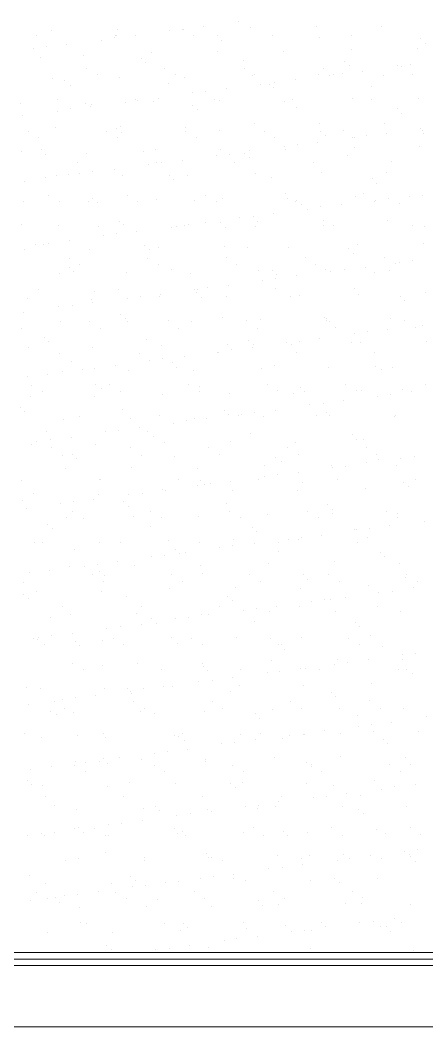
# Model space of a CAD drawing. Header units: millimetres. Extents: x 51.3 to 71.5, y 31.8 to 61.9.
# Drawn here: x 59.794 to 61.428, y 39.235 to 43.28 of the extents above; entities that cross this region are included whole.
import ezdxf

# ---------------------------------------------------------------- set-up
doc = ezdxf.new("R2010")
doc.units = ezdxf.units.MM
doc.layers.add('PDF_COTAS', color=1, linetype='Continuous')
doc.layers.add('PDF_Portas', color=7, linetype='Continuous', true_color=0xb85b5b)
doc.layers.add('PDF_Vegetação', color=7, linetype='Continuous', true_color=0x00dd37)

msp = doc.modelspace()

# ---------------------------------------------------------------- linework, layer by layer
at = {"layer": 'PDF_COTAS', "lineweight": 5}
msp.add_lwpolyline([(58.3911, 39.2354), (70.1513, 39.2354)], dxfattribs=at)
at = {"layer": 'PDF_Portas', "lineweight": 5}
for points in [[(53.4233, 44.4713), (58.4128, 39.4819), (64.5004, 39.4819), (64.5004, 39.5337), (58.4301, 39.5337), (53.4925, 44.4713)], [(64.5004, 39.5078), (58.4214, 39.5078), (53.4579, 44.4713)]]:
    msp.add_lwpolyline(points, dxfattribs=at)
at = {"layer": 'PDF_Vegetação', "lineweight": 5}
for points in [[(59.9217, 43.2391), (59.9217, 43.2391)], [(60.1854, 43.2434), (60.1854, 43.2434)], [(60.393, 43.2391), (60.393, 43.2391)], [(60.4449, 43.2434), (60.4449, 43.2434)], [(60.4492, 43.2434), (60.4492, 43.2434)], [(60.5313, 43.2564), (60.5313, 43.2564)], [(60.6697, 43.2736), (60.6697, 43.2736)], [(60.7216, 43.252), (60.7216, 43.252)], [(60.9853, 43.2564), (60.9853, 43.2564)], [(61.2447, 43.2564), (61.2447, 43.2564)], [(59.8612, 43.2174), (59.8612, 43.2174)], [(60.1206, 43.2001), (60.1206, 43.2001)], [(60.1725, 43.2088), (60.1725, 43.2088)], [(60.1768, 43.2174), (60.1768, 43.2174)], [(60.1811, 43.2174), (60.1811, 43.2174)], [(60.2589, 43.2174), (60.2589, 43.2174)], [(60.4924, 43.2174), (60.4924, 43.2174)], [(60.5875, 43.2174), (60.5875, 43.2174)], [(60.6048, 43.2001), (60.6048, 43.2001)], [(60.808, 43.2174), (60.808, 43.2174)], [(60.9983, 43.2088), (60.9983, 43.2088)], [(61.1237, 43.2174), (61.1237, 43.2174)], [(61.4047, 43.2045), (61.4047, 43.2045)], [(59.8482, 43.1656), (59.8482, 43.1656)], [(59.9001, 43.1742), (59.9001, 43.1742)], [(59.9822, 43.1829), (59.9822, 43.1829)], [(61.1237, 43.1612), (61.1237, 43.1612)], [(61.3917, 43.1656), (61.3917, 43.1656)], [(61.422, 43.1872), (61.422, 43.1872)], [(59.8741, 43.131), (59.8741, 43.131)], [(60.0471, 43.1396), (60.0471, 43.1396)], [(60.2806, 43.1266), (60.2806, 43.1266)], [(60.3238, 43.1483), (60.3238, 43.1483)], [(60.5875, 43.1526), (60.5875, 43.1526)], [(60.6913, 43.118), (60.6913, 43.118)], [(60.8513, 43.1526), (60.8513, 43.1526)], [(60.0601, 43.0877), (60.0601, 43.0877)], [(60.2979, 43.1094), (60.2979, 43.1094)], [(60.3757, 43.0877), (60.3757, 43.0877)], [(60.6956, 43.0877), (60.6956, 43.0877)], [(61.0113, 43.0877), (61.0113, 43.0877)], [(61.0977, 43.1137), (61.0977, 43.1137)], [(61.1193, 43.0964), (61.1193, 43.0964)], [(61.3096, 43.0964), (61.3096, 43.0964)], [(61.3269, 43.0921), (61.3269, 43.0921)], [(61.3615, 43.1007), (61.3615, 43.1007)], [(59.926, 43.0445), (59.926, 43.0445)], [(60.1033, 43.0618), (60.1033, 43.0618)], [(60.1941, 43.0488), (60.1941, 43.0488)], [(60.4189, 43.0618), (60.4189, 43.0618)], [(60.4535, 43.0488), (60.4535, 43.0488)], [(60.7259, 43.0575), (60.7259, 43.0575)], [(60.7345, 43.0618), (60.7345, 43.0618)], [(60.8988, 43.0402), (60.8988, 43.0402)], [(60.994, 43.0618), (60.994, 43.0618)], [(61.0372, 43.0575), (61.0372, 43.0575)], [(61.0545, 43.0618), (61.0545, 43.0618)], [(61.0891, 43.0661), (61.0891, 43.0661)], [(61.1712, 43.0748), (61.1712, 43.0748)], [(61.2534, 43.0575), (61.2534, 43.0575)], [(61.3701, 43.0618), (61.3701, 43.0618)], [(59.9736, 43.0359), (59.9736, 43.0359)], [(59.9952, 43.0186), (59.9952, 43.0186)], [(60.3887, 43.0272), (60.3887, 43.0272)], [(60.6221, 43.0056), (60.6221, 43.0056)], [(60.7605, 43.0229), (60.7605, 43.0229)], [(60.7951, 43.0229), (60.7951, 43.0229)], [(60.8124, 43.0099), (60.8124, 43.0099)], [(60.8167, 43.0315), (60.8167, 43.0315)], [(61.2058, 43.0142), (61.2058, 43.0142)], [(59.9433, 42.9623), (59.9433, 42.9623)], [(60.2589, 42.9623), (60.2589, 42.9623)], [(60.2676, 42.958), (60.2676, 42.958)], [(60.3497, 42.9667), (60.3497, 42.9667)], [(60.4881, 42.9883), (60.4881, 42.9883)], [(60.54, 42.9926), (60.54, 42.9926)], [(60.5746, 42.9623), (60.5746, 42.9623)], [(60.5962, 42.958), (60.5962, 42.958)], [(60.8902, 42.9623), (60.8902, 42.9623)], [(61.128, 42.9667), (61.128, 42.9667)], [(61.2058, 42.9623), (61.2058, 42.9623)], [(61.3961, 42.9667), (61.3961, 42.9667)], [(59.7963, 42.9451), (59.7963, 42.9451)], [(59.9433, 42.9148), (59.9433, 42.9148)], [(59.9952, 42.9234), (59.9952, 42.9234)], [(60.0557, 42.9451), (60.0557, 42.9451)], [(60.0774, 42.9321), (60.0774, 42.9321)], [(60.0817, 42.9407), (60.0817, 42.9407)], [(60.2157, 42.9494), (60.2157, 42.9494)], [(60.3281, 42.9537), (60.3281, 42.9537)], [(60.4881, 42.9364), (60.4881, 42.9364)], [(60.5054, 42.9191), (60.5054, 42.9191)], [(60.8556, 42.9537), (60.8556, 42.9537)], [(60.9032, 42.9278), (60.9032, 42.9278)], [(61.3096, 42.9234), (61.3096, 42.9234)], [(59.805, 42.8975), (59.805, 42.8975)], [(61.3269, 42.9061), (61.3269, 42.9061)], [(59.9347, 42.8499), (59.9347, 42.8499)], [(60.1811, 42.8456), (60.1811, 42.8456)], [(60.1984, 42.8543), (60.1984, 42.8543)], [(60.4578, 42.8499), (60.4578, 42.8499)], [(60.5962, 42.837), (60.5962, 42.837)], [(60.7345, 42.8629), (60.7345, 42.8629)], [(60.9983, 42.8629), (60.9983, 42.8629)], [(61.0934, 42.837), (61.0934, 42.837)], [(61.2577, 42.8629), (61.2577, 42.8629)], [(61.4047, 42.8456), (61.4047, 42.8456)], [(61.409, 42.837), (61.409, 42.837)], [(59.8266, 42.8326), (59.8266, 42.8326)], [(59.8698, 42.8067), (59.8698, 42.8067)], [(60.1422, 42.8326), (60.1422, 42.8326)], [(60.1854, 42.8067), (60.1854, 42.8067)], [(60.2027, 42.8283), (60.2027, 42.8283)], [(60.4578, 42.8326), (60.4578, 42.8326)], [(60.5011, 42.8067), (60.5011, 42.8067)], [(60.7778, 42.8326), (60.7778, 42.8326)], [(60.8167, 42.8067), (60.8167, 42.8067)], [(61.0026, 42.8326), (61.0026, 42.8326)], [(61.0199, 42.8153), (61.0199, 42.8153)], [(61.128, 42.8067), (61.128, 42.8067)], [(61.1366, 42.8067), (61.1366, 42.8067)], [(61.1842, 42.8153), (61.1842, 42.8153)], [(61.2663, 42.824), (61.2663, 42.824)], [(61.4133, 42.824), (61.4133, 42.824)], [(59.8785, 42.7591), (59.8785, 42.7591)], [(60.3368, 42.7591), (60.3368, 42.7591)], [(60.6005, 42.7591), (60.6005, 42.7591)], [(60.7172, 42.7548), (60.7172, 42.7548)], [(60.8556, 42.7721), (60.8556, 42.7721)], [(60.8599, 42.7591), (60.8599, 42.7591)], [(60.9075, 42.7808), (60.9075, 42.7808)], [(60.9896, 42.7894), (60.9896, 42.7894)], [(61.1366, 42.7678), (61.1366, 42.7678)], [(61.4004, 42.7721), (61.4004, 42.7721)], [(59.8006, 42.7505), (59.8006, 42.7505)], [(59.8958, 42.7418), (59.8958, 42.7418)], [(60.0601, 42.7462), (60.0601, 42.7462)], [(60.2892, 42.7505), (60.2892, 42.7505)], [(60.4449, 42.7159), (60.4449, 42.7159)], [(60.5832, 42.7375), (60.5832, 42.7375)], [(60.6351, 42.7418), (60.6351, 42.7418)], [(60.6956, 42.7462), (60.6956, 42.7462)], [(60.7172, 42.7289), (60.7172, 42.7289)], [(61.1107, 42.7375), (61.1107, 42.7375)], [(60.0255, 42.7073), (60.0255, 42.7073)], [(60.086, 42.6727), (60.086, 42.6727)], [(60.1725, 42.6813), (60.1725, 42.6813)], [(60.3108, 42.6986), (60.3108, 42.6986)], [(60.3411, 42.7073), (60.3411, 42.7073)], [(60.3627, 42.7073), (60.3627, 42.7073)], [(60.6567, 42.7073), (60.6567, 42.7073)], [(60.9723, 42.7073), (60.9723, 42.7073)], [(61.288, 42.7116), (61.288, 42.7116)], [(59.8136, 42.6338), (59.8136, 42.6338)], [(59.8958, 42.6467), (59.8958, 42.6467)], [(59.939, 42.6554), (59.939, 42.6554)], [(59.9866, 42.6597), (59.9866, 42.6597)], [(60.0341, 42.664), (60.0341, 42.664)], [(60.2071, 42.6554), (60.2071, 42.6554)], [(60.393, 42.6554), (60.393, 42.6554)], [(60.4103, 42.6381), (60.4103, 42.6381)], [(60.4665, 42.6554), (60.4665, 42.6554)], [(60.7389, 42.664), (60.7389, 42.664)], [(60.8037, 42.6467), (60.8037, 42.6467)], [(61.0069, 42.6683), (61.0069, 42.6683)], [(61.2101, 42.6424), (61.2101, 42.6424)], [(61.2663, 42.6683), (61.2663, 42.6683)], [(61.2274, 42.6251), (61.2274, 42.6251)], [(59.8093, 42.5516), (59.8093, 42.5516)], [(59.9087, 42.5775), (59.9087, 42.5775)], [(59.952, 42.5516), (59.952, 42.5516)], [(60.0687, 42.5516), (60.0687, 42.5516)], [(60.086, 42.5646), (60.086, 42.5646)], [(60.2244, 42.5775), (60.2244, 42.5775)], [(60.2676, 42.5516), (60.2676, 42.5516)], [(60.3411, 42.5603), (60.3411, 42.5603)], [(60.4967, 42.5559), (60.4967, 42.5559)], [(60.54, 42.5775), (60.54, 42.5775)], [(60.5832, 42.5516), (60.5832, 42.5516)], [(60.6092, 42.5646), (60.6092, 42.5646)], [(60.8599, 42.5819), (60.8599, 42.5819)], [(60.8686, 42.5646), (60.8686, 42.5646)], [(60.8988, 42.5516), (60.8988, 42.5516)], [(60.9032, 42.5559), (60.9032, 42.5559)], [(61.141, 42.5732), (61.141, 42.5732)], [(61.1755, 42.5819), (61.1755, 42.5819)], [(61.2188, 42.5516), (61.2188, 42.5516)], [(61.2231, 42.5559), (61.2231, 42.5559)], [(61.275, 42.5646), (61.275, 42.5646)], [(61.3571, 42.5732), (61.3571, 42.5732)], [(61.409, 42.5775), (61.409, 42.5775)], [(60.1033, 42.5473), (60.1033, 42.5473)], [(60.9248, 42.5386), (60.9248, 42.5386)], [(60.9507, 42.5213), (60.9507, 42.5213)], [(61.0026, 42.53), (61.0026, 42.53)], [(61.0848, 42.5386), (61.0848, 42.5386)], [(61.3182, 42.543), (61.3182, 42.543)], [(60.674, 42.4868), (60.674, 42.4868)], [(60.7302, 42.4911), (60.7302, 42.4911)], [(60.8124, 42.504), (60.8124, 42.504)], [(61.0113, 42.4738), (61.0113, 42.4738)], [(61.2707, 42.4738), (61.2707, 42.4738)], [(59.8006, 42.4608), (59.8006, 42.4608)], [(59.9476, 42.4565), (59.9476, 42.4565)], [(60.1076, 42.4522), (60.1076, 42.4522)], [(60.1941, 42.4695), (60.1941, 42.4695)], [(60.2114, 42.4608), (60.2114, 42.4608)], [(60.2633, 42.4305), (60.2633, 42.4305)], [(60.4016, 42.4478), (60.4016, 42.4478)], [(60.4232, 42.4522), (60.4232, 42.4522)], [(60.4535, 42.4565), (60.4535, 42.4565)], [(60.4708, 42.4608), (60.4708, 42.4608)], [(60.54, 42.4651), (60.54, 42.4651)], [(60.6005, 42.4651), (60.6005, 42.4651)], [(60.6178, 42.4478), (60.6178, 42.4478)], [(60.7389, 42.4522), (60.7389, 42.4522)], [(60.7475, 42.4695), (60.7475, 42.4695)], [(61.0113, 42.4565), (61.0113, 42.4565)], [(61.0545, 42.4565), (61.0545, 42.4565)], [(61.3701, 42.4565), (61.3701, 42.4565)], [(61.4177, 42.4522), (61.4177, 42.4522)], [(59.9909, 42.396), (59.9909, 42.396)], [(60.1292, 42.4133), (60.1292, 42.4133)], [(60.1811, 42.4219), (60.1811, 42.4219)], [(59.8136, 42.357), (59.8136, 42.357)], [(59.8568, 42.3787), (59.8568, 42.3787)], [(59.8871, 42.3787), (59.8871, 42.3787)], [(59.9087, 42.383), (59.9087, 42.383)], [(60.073, 42.357), (60.073, 42.357)], [(60.2935, 42.3743), (60.2935, 42.3743)], [(60.3152, 42.357), (60.3152, 42.357)], [(60.3497, 42.3657), (60.3497, 42.3657)], [(60.6135, 42.37), (60.6135, 42.37)], [(60.7086, 42.3657), (60.7086, 42.3657)], [(60.8729, 42.3657), (60.8729, 42.3657)], [(61.115, 42.3614), (61.115, 42.3614)], [(61.1496, 42.3787), (61.1496, 42.3787)], [(61.4133, 42.383), (61.4133, 42.383)], [(59.9909, 42.3225), (59.9909, 42.3225)], [(60.3065, 42.3225), (60.3065, 42.3225)], [(60.6221, 42.3268), (60.6221, 42.3268)], [(60.9421, 42.3268), (60.9421, 42.3268)], [(61.1323, 42.3441), (61.1323, 42.3441)], [(61.2577, 42.3268), (61.2577, 42.3268)], [(61.3701, 42.3138), (61.3701, 42.3138)], [(59.9909, 42.2879), (59.9909, 42.2879)], [(60.0082, 42.2706), (60.0082, 42.2706)], [(60.0341, 42.2965), (60.0341, 42.2965)], [(60.3497, 42.2965), (60.3497, 42.2965)], [(60.4016, 42.2792), (60.4016, 42.2792)], [(60.6654, 42.2965), (60.6654, 42.2965)], [(60.7518, 42.2749), (60.7518, 42.2749)], [(60.808, 42.2749), (60.808, 42.2749)], [(60.981, 42.2965), (60.981, 42.2965)], [(61.0199, 42.2792), (61.0199, 42.2792)], [(61.0415, 42.2706), (61.0415, 42.2706)], [(61.0977, 42.2792), (61.0977, 42.2792)], [(61.1799, 42.2879), (61.1799, 42.2879)], [(61.2793, 42.2749), (61.2793, 42.2749)], [(61.3009, 42.3008), (61.3009, 42.3008)], [(61.3182, 42.3052), (61.3182, 42.3052)], [(59.952, 42.2619), (59.952, 42.2619)], [(60.22, 42.2662), (60.22, 42.2662)], [(60.4794, 42.2619), (60.4794, 42.2619)], [(60.7691, 42.236), (60.7691, 42.236)], [(60.821, 42.2403), (60.821, 42.2403)], [(60.8253, 42.2576), (60.8253, 42.2576)], [(60.9032, 42.2533), (60.9032, 42.2533)], [(61.2188, 42.2662), (61.2188, 42.2662)], [(59.8698, 42.1971), (59.8698, 42.1971)], [(60.0946, 42.1884), (60.0946, 42.1884)], [(60.1898, 42.1971), (60.1898, 42.1971)], [(60.4967, 42.1971), (60.4967, 42.1971)], [(60.5054, 42.1971), (60.5054, 42.1971)], [(60.5486, 42.2057), (60.5486, 42.2057)], [(60.6308, 42.2144), (60.6308, 42.2144)], [(60.821, 42.2014), (60.821, 42.2014)], [(61.1366, 42.2014), (61.1366, 42.2014)], [(59.8223, 42.1625), (59.8223, 42.1625)], [(60.0817, 42.1582), (60.0817, 42.1582)], [(60.2244, 42.1625), (60.2244, 42.1625)], [(60.2762, 42.1711), (60.2762, 42.1711)], [(60.3541, 42.1711), (60.3541, 42.1711)], [(60.3584, 42.1798), (60.3584, 42.1798)], [(60.5011, 42.1841), (60.5011, 42.1841)], [(60.5227, 42.1668), (60.5227, 42.1668)], [(60.6221, 42.1711), (60.6221, 42.1711)], [(60.8815, 42.1711), (60.8815, 42.1711)], [(60.9161, 42.1755), (60.9161, 42.1755)], [(61.1539, 42.1798), (61.1539, 42.1798)], [(61.3226, 42.1711), (61.3226, 42.1711)], [(61.3398, 42.1538), (61.3398, 42.1538)], [(61.422, 42.1841), (61.422, 42.1841)], [(59.8093, 42.1063), (59.8093, 42.1063)], [(59.9476, 42.1279), (59.9476, 42.1279)], [(60.0039, 42.1322), (60.0039, 42.1322)], [(60.086, 42.1452), (60.086, 42.1452)], [(59.9563, 42.0674), (59.9563, 42.0674)], [(60.073, 42.0674), (60.073, 42.0674)], [(60.1984, 42.0976), (60.1984, 42.0976)], [(60.2157, 42.0803), (60.2157, 42.0803)], [(60.2244, 42.0674), (60.2244, 42.0674)], [(60.3887, 42.0717), (60.3887, 42.0717)], [(60.4838, 42.0674), (60.4838, 42.0674)], [(60.6092, 42.0847), (60.6092, 42.0847)], [(60.7043, 42.0717), (60.7043, 42.0717)], [(60.7605, 42.076), (60.7605, 42.076)], [(61.0156, 42.0847), (61.0156, 42.0847)], [(61.0242, 42.0803), (61.0242, 42.0803)], [(61.0242, 42.0717), (61.0242, 42.0717)], [(61.0372, 42.0674), (61.0372, 42.0674)], [(61.2836, 42.0803), (61.2836, 42.0803)], [(61.3398, 42.0717), (61.3398, 42.0717)], [(59.8006, 42.0414), (59.8006, 42.0414)], [(60.1163, 42.0414), (60.1163, 42.0414)], [(60.4319, 42.0414), (60.4319, 42.0414)], [(60.7475, 42.0414), (60.7475, 42.0414)], [(61.0631, 42.0457), (61.0631, 42.0457)], [(61.1885, 42.0285), (61.1885, 42.0285)], [(61.2707, 42.0371), (61.2707, 42.0371)], [(61.3831, 42.0457), (61.3831, 42.0457)], [(61.409, 42.0544), (61.409, 42.0544)], [(59.8914, 42.0068), (59.8914, 42.0068)], [(59.9087, 41.9895), (59.9087, 41.9895)], [(60.3022, 41.9982), (60.3022, 41.9982)], [(60.7129, 41.9939), (60.7129, 41.9939)], [(60.8642, 41.9852), (60.8642, 41.9852)], [(60.9161, 41.9895), (60.9161, 41.9895)], [(60.9983, 42.0025), (60.9983, 42.0025)], [(61.1237, 41.9852), (61.1237, 41.9852)], [(61.1366, 42.0198), (61.1366, 42.0198)], [(61.1626, 41.9852), (61.1626, 41.9852)], [(61.4263, 41.9895), (61.4263, 41.9895)], [(59.8266, 41.9636), (59.8266, 41.9636)], [(60.086, 41.9636), (60.086, 41.9636)], [(60.3627, 41.9722), (60.3627, 41.9722)], [(60.5875, 41.9463), (60.5875, 41.9463)], [(60.5919, 41.9463), (60.5919, 41.9463)], [(60.6265, 41.9766), (60.6265, 41.9766)], [(60.6437, 41.955), (60.6437, 41.955)], [(60.7259, 41.9636), (60.7259, 41.9636)], [(60.7302, 41.9766), (60.7302, 41.9766)], [(60.8859, 41.9766), (60.8859, 41.9766)], [(60.9032, 41.9463), (60.9032, 41.9463)], [(61.2188, 41.9463), (61.2188, 41.9463)], [(59.952, 41.942), (59.952, 41.942)], [(59.9995, 41.9074), (59.9995, 41.9074)], [(60.2719, 41.942), (60.2719, 41.942)], [(60.3152, 41.9117), (60.3152, 41.9117)], [(60.367, 41.9204), (60.367, 41.9204)], [(60.4535, 41.929), (60.4535, 41.929)], [(59.9649, 41.8685), (59.9649, 41.8685)], [(60.0428, 41.8771), (60.0428, 41.8771)], [(60.0946, 41.8814), (60.0946, 41.8814)], [(60.1768, 41.8944), (60.1768, 41.8944)], [(60.2287, 41.8728), (60.2287, 41.8728)], [(60.4059, 41.9031), (60.4059, 41.9031)], [(60.4232, 41.8858), (60.4232, 41.8858)], [(60.4924, 41.8728), (60.4924, 41.8728)], [(60.7648, 41.8814), (60.7648, 41.8814)], [(60.8167, 41.8944), (60.8167, 41.8944)], [(61.0329, 41.8858), (61.0329, 41.8858)], [(61.2231, 41.8901), (61.2231, 41.8901)], [(61.2447, 41.8771), (61.2447, 41.8771)], [(61.2923, 41.8858), (61.2923, 41.8858)], [(59.8223, 41.8469), (59.8223, 41.8469)], [(59.9044, 41.8555), (59.9044, 41.8555)], [(59.8396, 41.8123), (59.8396, 41.8123)], [(59.8828, 41.7863), (59.8828, 41.7863)], [(60.099, 41.8166), (60.099, 41.8166)], [(60.1206, 41.7993), (60.1206, 41.7993)], [(60.1552, 41.8166), (60.1552, 41.8166)], [(60.1984, 41.7863), (60.1984, 41.7863)], [(60.4708, 41.8166), (60.4708, 41.8166)], [(60.514, 41.8079), (60.514, 41.8079)], [(60.514, 41.7863), (60.514, 41.7863)], [(60.7864, 41.8166), (60.7864, 41.8166)], [(60.8297, 41.7907), (60.8297, 41.7907)], [(60.9205, 41.8036), (60.9205, 41.8036)], [(60.9377, 41.7863), (60.9377, 41.7863)], [(61.102, 41.8166), (61.102, 41.8166)], [(61.1453, 41.7907), (61.1453, 41.7907)], [(61.1669, 41.7907), (61.1669, 41.7907)], [(61.3312, 41.795), (61.3312, 41.795)], [(61.3658, 41.7863), (61.3658, 41.7863)], [(61.422, 41.8166), (61.422, 41.8166)], [(59.8352, 41.769), (59.8352, 41.769)], [(60.0946, 41.769), (60.0946, 41.769)], [(60.367, 41.7777), (60.367, 41.7777)], [(60.6351, 41.782), (60.6351, 41.782)], [(60.8945, 41.782), (60.8945, 41.782)], [(61.0934, 41.7517), (61.0934, 41.7517)], [(61.2318, 41.769), (61.2318, 41.769)], [(61.2836, 41.7777), (61.2836, 41.7777)], [(59.7963, 41.7258), (59.7963, 41.7258)], [(59.8136, 41.7085), (59.8136, 41.7085)], [(60.2071, 41.7172), (60.2071, 41.7172)], [(60.6135, 41.7128), (60.6135, 41.7128)], [(60.7345, 41.7042), (60.7345, 41.7042)], [(60.821, 41.7128), (60.821, 41.7128)], [(60.955, 41.7344), (60.955, 41.7344)], [(61.0113, 41.7388), (61.0113, 41.7388)], [(61.0242, 41.7042), (61.0242, 41.7042)], [(59.9693, 41.6739), (59.9693, 41.6739)], [(60.0341, 41.6869), (60.0341, 41.6869)], [(60.2373, 41.6782), (60.2373, 41.6782)], [(60.3541, 41.6912), (60.3541, 41.6912)], [(60.4103, 41.6609), (60.4103, 41.6609)], [(60.4622, 41.6696), (60.4622, 41.6696)], [(60.4967, 41.6782), (60.4967, 41.6782)], [(60.5443, 41.6782), (60.5443, 41.6782)], [(60.6308, 41.6955), (60.6308, 41.6955)], [(60.6697, 41.6912), (60.6697, 41.6912)], [(60.6827, 41.6955), (60.6827, 41.6955)], [(60.7735, 41.6869), (60.7735, 41.6869)], [(60.9853, 41.6912), (60.9853, 41.6912)], [(61.0372, 41.6912), (61.0372, 41.6912)], [(61.2966, 41.6869), (61.2966, 41.6869)], [(61.3009, 41.6912), (61.3009, 41.6912)], [(59.9001, 41.6264), (59.9001, 41.6264)], [(60.1379, 41.6264), (60.1379, 41.6264)], [(60.1898, 41.6307), (60.1898, 41.6307)], [(60.2719, 41.6437), (60.2719, 41.6437)], [(60.3065, 41.6264), (60.3065, 41.6264)], [(59.8612, 41.5874), (59.8612, 41.5874)], [(59.9174, 41.5961), (59.9174, 41.5961)], [(59.9995, 41.6047), (59.9995, 41.6047)], [(60.3281, 41.6091), (60.3281, 41.6091)], [(60.3757, 41.5831), (60.3757, 41.5831)], [(60.6394, 41.5874), (60.6394, 41.5874)], [(60.7216, 41.6177), (60.7216, 41.6177)], [(60.8988, 41.5831), (60.8988, 41.5831)], [(61.128, 41.6134), (61.128, 41.6134)], [(61.1453, 41.5961), (61.1453, 41.5961)], [(61.1755, 41.5961), (61.1755, 41.5961)], [(59.8396, 41.5745), (59.8396, 41.5745)], [(59.9217, 41.5615), (59.9217, 41.5615)], [(60.099, 41.5745), (60.099, 41.5745)], [(60.2373, 41.5615), (60.2373, 41.5615)], [(60.5529, 41.5615), (60.5529, 41.5615)], [(60.8686, 41.5615), (60.8686, 41.5615)], [(61.1842, 41.5615), (61.1842, 41.5615)], [(59.9649, 41.5312), (59.9649, 41.5312)], [(60.0039, 41.5356), (60.0039, 41.5356)], [(60.0211, 41.5183), (60.0211, 41.5183)], [(60.2806, 41.5312), (60.2806, 41.5312)], [(60.4146, 41.5269), (60.4146, 41.5269)], [(60.5962, 41.5356), (60.5962, 41.5356)], [(60.821, 41.5226), (60.821, 41.5226)], [(60.8426, 41.5053), (60.8426, 41.5053)], [(60.9118, 41.5356), (60.9118, 41.5356)], [(61.1842, 41.501), (61.1842, 41.501)], [(61.2274, 41.5356), (61.2274, 41.5356)], [(61.2361, 41.5139), (61.2361, 41.5139)], [(61.3226, 41.5183), (61.3226, 41.5183)], [(61.3788, 41.5269), (61.3788, 41.5269)], [(59.9779, 41.4794), (59.9779, 41.4794)], [(60.2417, 41.4837), (60.2417, 41.4837)], [(60.5054, 41.4794), (60.5054, 41.4794)], [(60.7778, 41.4923), (60.7778, 41.4923)], [(60.9118, 41.4621), (60.9118, 41.4621)], [(61.0458, 41.4923), (61.0458, 41.4923)], [(61.0502, 41.4837), (61.0502, 41.4837)], [(61.102, 41.488), (61.102, 41.488)], [(61.3053, 41.4923), (61.3053, 41.4923)], [(59.8006, 41.4318), (59.8006, 41.4318)], [(60.1119, 41.4361), (60.1119, 41.4361)], [(60.1163, 41.4361), (60.1163, 41.4361)], [(60.4319, 41.4361), (60.4319, 41.4361)], [(60.5184, 41.4318), (60.5184, 41.4318)], [(60.5573, 41.4188), (60.5573, 41.4188)], [(60.6394, 41.4275), (60.6394, 41.4275)], [(60.7518, 41.4361), (60.7518, 41.4361)], [(60.7778, 41.4448), (60.7778, 41.4448)], [(60.8297, 41.4534), (60.8297, 41.4534)], [(60.9291, 41.4231), (60.9291, 41.4231)], [(61.0675, 41.4361), (61.0675, 41.4361)], [(61.3355, 41.4231), (61.3355, 41.4231)], [(61.3831, 41.4361), (61.3831, 41.4361)], [(59.8482, 41.3799), (59.8482, 41.3799)], [(60.2849, 41.3799), (60.2849, 41.3799)], [(60.367, 41.3929), (60.367, 41.3929)], [(60.38, 41.3886), (60.38, 41.3886)], [(60.5054, 41.4102), (60.5054, 41.4102)], [(60.5357, 41.4145), (60.5357, 41.4145)], [(60.6481, 41.3886), (60.6481, 41.3886)], [(60.9075, 41.3886), (60.9075, 41.3886)], [(61.1799, 41.3972), (61.1799, 41.3972)], [(61.3528, 41.4059), (61.3528, 41.4059)], [(59.805, 41.3496), (59.805, 41.3496)], [(60.0082, 41.3453), (60.0082, 41.3453)], [(60.0903, 41.354), (60.0903, 41.354)], [(60.1076, 41.3756), (60.1076, 41.3756)], [(60.2114, 41.3453), (60.2114, 41.3453)], [(60.2287, 41.3756), (60.2287, 41.3756)], [(59.8179, 41.3194), (59.8179, 41.3194)], [(59.9563, 41.3367), (59.9563, 41.3367)], [(60.0039, 41.3064), (60.0039, 41.3064)], [(60.2287, 41.328), (60.2287, 41.328)], [(60.3195, 41.3064), (60.3195, 41.3064)], [(60.6221, 41.3367), (60.6221, 41.3367)], [(60.6351, 41.3064), (60.6351, 41.3064)], [(60.9507, 41.3064), (60.9507, 41.3064)], [(61.0285, 41.3324), (61.0285, 41.3324)], [(61.0502, 41.3151), (61.0502, 41.3151)], [(61.0502, 41.2978), (61.0502, 41.2978)], [(61.2663, 41.3064), (61.2663, 41.3064)], [(61.3096, 41.2978), (61.3096, 41.2978)], [(59.9822, 41.2805), (59.9822, 41.2805)], [(60.0471, 41.2761), (60.0471, 41.2761)], [(60.2503, 41.2848), (60.2503, 41.2848)], [(60.3627, 41.2805), (60.3627, 41.2805)], [(60.5097, 41.2848), (60.5097, 41.2848)], [(60.6783, 41.2805), (60.6783, 41.2805)], [(60.7864, 41.2934), (60.7864, 41.2934)], [(60.994, 41.2805), (60.994, 41.2805)], [(61.3096, 41.2805), (61.3096, 41.2805)], [(61.4177, 41.2675), (61.4177, 41.2675)], [(59.9044, 41.2545), (59.9044, 41.2545)], [(59.926, 41.2372), (59.926, 41.2372)], [(60.3195, 41.2459), (60.3195, 41.2459)], [(60.7259, 41.2416), (60.7259, 41.2416)], [(60.7432, 41.2243), (60.7432, 41.2243)], [(61.1366, 41.2329), (61.1366, 41.2329)], [(61.1453, 41.2329), (61.1453, 41.2329)], [(61.1972, 41.2372), (61.1972, 41.2372)], [(61.2793, 41.2502), (61.2793, 41.2502)], [(59.8525, 41.181), (59.8525, 41.181)], [(59.8828, 41.181), (59.8828, 41.181)], [(60.1119, 41.181), (60.1119, 41.181)], [(60.1984, 41.181), (60.1984, 41.181)], [(60.3887, 41.1897), (60.3887, 41.1897)], [(60.514, 41.181), (60.514, 41.181)], [(60.6524, 41.194), (60.6524, 41.194)], [(60.7345, 41.1767), (60.7345, 41.1767)], [(60.834, 41.181), (60.834, 41.181)], [(60.8729, 41.194), (60.8729, 41.194)], [(60.9118, 41.194), (60.9118, 41.194)], [(60.9248, 41.2026), (60.9248, 41.2026)], [(61.0069, 41.2113), (61.0069, 41.2113)], [(61.1496, 41.181), (61.1496, 41.181)], [(61.1885, 41.2026), (61.1885, 41.2026)], [(60.0125, 41.1551), (60.0125, 41.1551)], [(60.4189, 41.1551), (60.4189, 41.1551)], [(60.4362, 41.1378), (60.4362, 41.1378)], [(60.4578, 41.1421), (60.4578, 41.1421)], [(60.5962, 41.1594), (60.5962, 41.1594)], [(60.6481, 41.1681), (60.6481, 41.1681)], [(60.834, 41.1464), (60.834, 41.1464)], [(61.2404, 41.1421), (61.2404, 41.1421)], [(60.1033, 41.0946), (60.1033, 41.0946)], [(60.1854, 41.1032), (60.1854, 41.1032)], [(60.3238, 41.1248), (60.3238, 41.1248)], [(60.3757, 41.1291), (60.3757, 41.1291)], [(60.7907, 41.0989), (60.7907, 41.0989)], [(61.0588, 41.1032), (61.0588, 41.1032)], [(61.2577, 41.1248), (61.2577, 41.1248)], [(61.3182, 41.0989), (61.3182, 41.0989)], [(59.8309, 41.06), (59.8309, 41.06)], [(59.9131, 41.0686), (59.9131, 41.0686)], [(59.9909, 41.0859), (59.9909, 41.0859)], [(60.0514, 41.0859), (60.0514, 41.0859)], [(60.1119, 41.0643), (60.1119, 41.0643)], [(60.2546, 41.0902), (60.2546, 41.0902)], [(60.5184, 41.0902), (60.5184, 41.0902)], [(60.527, 41.0556), (60.527, 41.0556)], [(59.8093, 41.0211), (59.8093, 41.0211)], [(60.086, 41.0513), (60.086, 41.0513)], [(60.1292, 41.0254), (60.1292, 41.0254)], [(60.1336, 41.047), (60.1336, 41.047)], [(60.4016, 41.0513), (60.4016, 41.0513)], [(60.4449, 41.0254), (60.4449, 41.0254)], [(60.7172, 41.0513), (60.7172, 41.0513)], [(60.7605, 41.0254), (60.7605, 41.0254)], [(60.9334, 41.0513), (60.9334, 41.0513)], [(60.9507, 41.034), (60.9507, 41.034)], [(61.0329, 41.0513), (61.0329, 41.0513)], [(61.0761, 41.0254), (61.0761, 41.0254)], [(61.3442, 41.0427), (61.3442, 41.0427)], [(61.3485, 41.0513), (61.3485, 41.0513)], [(61.3917, 41.0254), (61.3917, 41.0254)], [(59.8093, 40.9735), (59.8093, 40.9735)], [(59.8612, 40.9865), (59.8612, 40.9865)], [(60.1206, 40.9865), (60.1206, 40.9865)], [(60.393, 40.9951), (60.393, 40.9951)], [(60.661, 40.9994), (60.661, 40.9994)], [(60.9205, 40.9951), (60.9205, 40.9951)], [(61.1928, 41.0081), (61.1928, 41.0081)], [(61.2361, 40.9821), (61.2361, 40.9821)], [(61.2923, 40.9865), (61.2923, 40.9865)], [(61.3744, 40.9994), (61.3744, 40.9994)], [(59.8266, 40.9562), (59.8266, 40.9562)], [(60.22, 40.9648), (60.22, 40.9648)], [(60.6265, 40.9648), (60.6265, 40.9648)], [(60.6481, 40.9476), (60.6481, 40.9476)], [(60.9637, 40.9432), (60.9637, 40.9432)], [(61.0156, 40.9519), (61.0156, 40.9519)], [(61.0415, 40.9519), (61.0415, 40.9519)], [(61.102, 40.9605), (61.102, 40.9605)], [(59.9649, 40.9259), (59.9649, 40.9259)], [(60.2633, 40.8957), (60.2633, 40.8957)], [(60.2806, 40.9259), (60.2806, 40.9259)], [(60.5962, 40.9259), (60.5962, 40.9259)], [(60.6913, 40.9086), (60.6913, 40.9086)], [(60.7432, 40.9173), (60.7432, 40.9173)], [(60.7951, 40.9043), (60.7951, 40.9043)], [(60.8253, 40.9259), (60.8253, 40.9259)], [(60.9161, 40.9259), (60.9161, 40.9259)], [(61.0631, 40.9043), (61.0631, 40.9043)], [(61.2318, 40.9259), (61.2318, 40.9259)], [(61.3226, 40.9043), (61.3226, 40.9043)], [(59.9174, 40.8784), (59.9174, 40.8784)], [(59.9952, 40.8913), (59.9952, 40.8913)], [(60.2806, 40.8524), (60.2806, 40.8524)], [(60.3238, 40.8741), (60.3238, 40.8741)], [(60.3411, 40.8568), (60.3411, 40.8568)], [(60.4189, 40.8741), (60.4189, 40.8741)], [(60.4708, 40.8784), (60.4708, 40.8784)], [(60.5227, 40.8913), (60.5227, 40.8913)], [(60.5529, 40.8913), (60.5529, 40.8913)], [(60.7345, 40.8654), (60.7345, 40.8654)], [(61.141, 40.8611), (61.141, 40.8611)], [(60.0039, 40.8178), (60.0039, 40.8178)], [(60.1422, 40.8351), (60.1422, 40.8351)], [(60.1984, 40.8438), (60.1984, 40.8438)], [(61.1583, 40.8438), (61.1583, 40.8438)], [(59.8482, 40.7962), (59.8482, 40.7962)], [(59.8655, 40.7919), (59.8655, 40.7919)], [(59.8698, 40.8005), (59.8698, 40.8005)], [(59.9217, 40.8092), (59.9217, 40.8092)], [(60.0168, 40.7833), (60.0168, 40.7833)], [(60.1249, 40.7876), (60.1249, 40.7876)], [(60.1681, 40.7962), (60.1681, 40.7962)], [(60.4016, 40.8005), (60.4016, 40.8005)], [(60.4276, 40.7746), (60.4276, 40.7746)], [(60.4838, 40.7962), (60.4838, 40.7962)], [(60.6654, 40.8005), (60.6654, 40.8005)], [(60.7994, 40.7962), (60.7994, 40.7962)], [(60.9248, 40.8005), (60.9248, 40.8005)], [(61.115, 40.7962), (61.115, 40.7962)], [(61.2015, 40.8092), (61.2015, 40.8092)], [(59.8914, 40.7703), (59.8914, 40.7703)], [(60.0341, 40.766), (60.0341, 40.766)], [(60.2114, 40.7703), (60.2114, 40.7703)], [(60.527, 40.7703), (60.527, 40.7703)], [(60.834, 40.7703), (60.834, 40.7703)], [(60.8426, 40.7703), (60.8426, 40.7703)], [(60.8556, 40.753), (60.8556, 40.753)], [(61.1583, 40.7703), (61.1583, 40.7703)], [(61.249, 40.7616), (61.249, 40.7616)], [(61.3312, 40.7314), (61.3312, 40.7314)], [(61.3831, 40.7357), (61.3831, 40.7357)], [(60.0039, 40.6968), (60.0039, 40.6968)], [(60.2676, 40.6968), (60.2676, 40.6968)], [(60.527, 40.6968), (60.527, 40.6968)], [(60.8037, 40.7054), (60.8037, 40.7054)], [(61.0588, 40.6925), (61.0588, 40.6925)], [(61.0675, 40.7098), (61.0675, 40.7098)], [(61.1107, 40.7011), (61.1107, 40.7011)], [(61.1928, 40.7098), (61.1928, 40.7098)], [(61.3312, 40.7098), (61.3312, 40.7098)], [(60.0471, 40.6708), (60.0471, 40.6708)], [(60.1249, 40.6881), (60.1249, 40.6881)], [(60.3627, 40.6708), (60.3627, 40.6708)], [(60.5313, 40.6838), (60.5313, 40.6838)], [(60.5486, 40.6665), (60.5486, 40.6665)], [(60.6783, 40.6708), (60.6783, 40.6708)], [(60.7864, 40.6579), (60.7864, 40.6579)], [(60.8383, 40.6622), (60.8383, 40.6622)], [(60.9205, 40.6752), (60.9205, 40.6752)], [(60.9421, 40.6752), (60.9421, 40.6752)], [(60.9983, 40.6708), (60.9983, 40.6708)], [(61.3139, 40.6708), (61.3139, 40.6708)], [(61.3485, 40.6708), (61.3485, 40.6708)], [(61.3701, 40.6535), (61.3701, 40.6535)], [(60.5097, 40.6233), (60.5097, 40.6233)], [(60.5659, 40.6276), (60.5659, 40.6276)], [(60.6481, 40.6406), (60.6481, 40.6406)], [(61.2058, 40.6146), (61.2058, 40.6146)], [(59.8179, 40.5973), (59.8179, 40.5973)], [(59.8741, 40.593), (59.8741, 40.593)], [(60.1336, 40.593), (60.1336, 40.593)], [(60.2244, 40.593), (60.2244, 40.593)], [(60.2373, 40.5844), (60.2373, 40.5844)], [(60.2417, 40.5757), (60.2417, 40.5757)], [(60.2892, 40.593), (60.2892, 40.593)], [(60.3714, 40.6017), (60.3714, 40.6017)], [(60.4059, 40.6017), (60.4059, 40.6017)], [(60.6394, 40.5844), (60.6394, 40.5844)], [(60.674, 40.606), (60.674, 40.606)], [(60.9334, 40.606), (60.9334, 40.606)], [(61.0458, 40.58), (61.0458, 40.58)], [(59.8266, 40.5325), (59.8266, 40.5325)], [(59.9304, 40.5411), (59.9304, 40.5411)], [(59.9649, 40.5498), (59.9649, 40.5498)], [(60.0168, 40.5584), (60.0168, 40.5584)], [(60.099, 40.5671), (60.099, 40.5671)], [(60.2503, 40.5411), (60.2503, 40.5411)], [(60.5659, 40.5411), (60.5659, 40.5411)], [(60.8815, 40.5411), (60.8815, 40.5411)], [(61.0631, 40.5628), (61.0631, 40.5628)], [(61.1972, 40.5455), (61.1972, 40.5455)], [(59.9174, 40.5022), (59.9174, 40.5022)], [(59.939, 40.4893), (59.939, 40.4893)], [(59.9736, 40.5152), (59.9736, 40.5152)], [(60.0082, 40.4979), (60.0082, 40.4979)], [(60.2762, 40.5022), (60.2762, 40.5022)], [(60.2935, 40.5152), (60.2935, 40.5152)], [(60.3324, 40.4936), (60.3324, 40.4936)], [(60.5357, 40.5022), (60.5357, 40.5022)], [(60.6092, 40.5152), (60.6092, 40.5152)], [(60.7389, 40.4936), (60.7389, 40.4936)], [(60.808, 40.5109), (60.808, 40.5109)], [(60.9248, 40.5152), (60.9248, 40.5152)], [(61.0761, 40.5152), (61.0761, 40.5152)], [(61.2404, 40.5152), (61.2404, 40.5152)], [(61.3355, 40.5152), (61.3355, 40.5152)], [(60.7562, 40.4763), (60.7562, 40.4763)], [(61.1496, 40.4849), (61.1496, 40.4849)], [(61.2058, 40.4503), (61.2058, 40.4503)], [(61.288, 40.459), (61.288, 40.459)], [(61.4263, 40.4806), (61.4263, 40.4806)], [(59.8136, 40.4157), (59.8136, 40.4157)], [(60.0255, 40.4071), (60.0255, 40.4071)], [(60.1292, 40.4157), (60.1292, 40.4157)], [(60.4146, 40.4071), (60.4146, 40.4071)], [(60.4449, 40.4157), (60.4449, 40.4157)], [(60.6783, 40.4114), (60.6783, 40.4114)], [(60.7605, 40.4157), (60.7605, 40.4157)], [(60.8772, 40.4071), (60.8772, 40.4071)], [(60.9334, 40.4114), (60.9334, 40.4114)], [(60.9377, 40.4114), (60.9377, 40.4114)], [(61.0156, 40.4244), (61.0156, 40.4244)], [(61.0804, 40.4157), (61.0804, 40.4157)], [(61.1539, 40.4417), (61.1539, 40.4417)], [(61.2145, 40.4201), (61.2145, 40.4201)], [(61.3961, 40.4201), (61.3961, 40.4201)], [(59.8785, 40.3985), (59.8785, 40.3985)], [(60.1379, 40.3985), (60.1379, 40.3985)], [(60.4319, 40.4028), (60.4319, 40.4028)], [(60.4535, 40.3855), (60.4535, 40.3855)], [(60.6048, 40.3725), (60.6048, 40.3725)], [(60.6567, 40.3768), (60.6567, 40.3768)], [(60.7389, 40.3898), (60.7389, 40.3898)], [(60.847, 40.3941), (60.847, 40.3941)], [(61.2534, 40.3898), (61.2534, 40.3898)], [(61.2707, 40.3725), (61.2707, 40.3725)], [(60.3324, 40.3336), (60.3324, 40.3336)], [(60.3843, 40.3422), (60.3843, 40.3422)], [(60.4665, 40.3509), (60.4665, 40.3509)], [(60.0125, 40.286), (60.0125, 40.286)], [(60.0168, 40.3033), (60.0168, 40.3033)], [(60.0557, 40.299), (60.0557, 40.299)], [(60.1119, 40.3033), (60.1119, 40.3033)], [(60.1292, 40.312), (60.1292, 40.312)], [(60.1465, 40.2947), (60.1465, 40.2947)], [(60.1941, 40.3163), (60.1941, 40.3163)], [(60.2806, 40.3077), (60.2806, 40.3077)], [(60.3324, 40.286), (60.3324, 40.286)], [(60.54, 40.3077), (60.54, 40.3077)], [(60.54, 40.3033), (60.54, 40.3033)], [(60.6481, 40.286), (60.6481, 40.286)], [(60.8167, 40.3163), (60.8167, 40.3163)], [(60.9464, 40.299), (60.9464, 40.299)], [(60.9637, 40.2904), (60.9637, 40.2904)], [(61.0804, 40.3206), (61.0804, 40.3206)], [(61.2793, 40.2904), (61.2793, 40.2904)], [(61.3442, 40.3163), (61.3442, 40.3163)], [(61.3615, 40.2904), (61.3615, 40.2904)], [(59.8352, 40.2687), (59.8352, 40.2687)], [(59.9217, 40.2817), (59.9217, 40.2817)], [(60.0557, 40.2601), (60.0557, 40.2601)], [(60.3757, 40.2601), (60.3757, 40.2601)], [(60.6913, 40.2601), (60.6913, 40.2601)], [(60.9637, 40.2817), (60.9637, 40.2817)], [(61.0069, 40.2601), (61.0069, 40.2601)], [(61.3226, 40.2601), (61.3226, 40.2601)], [(59.8223, 40.2255), (59.8223, 40.2255)], [(59.8396, 40.2082), (59.8396, 40.2082)], [(60.233, 40.2169), (60.233, 40.2169)], [(60.4189, 40.2125), (60.4189, 40.2125)], [(60.6394, 40.2125), (60.6394, 40.2125)], [(60.687, 40.2169), (60.687, 40.2169)], [(60.9464, 40.2125), (60.9464, 40.2125)], [(61.2188, 40.2255), (61.2188, 40.2255)], [(61.3831, 40.2082), (61.3831, 40.2082)], [(59.8828, 40.2039), (59.8828, 40.2039)], [(60.1465, 40.1996), (60.1465, 40.1996)], [(60.661, 40.1952), (60.661, 40.1952)], [(61.0545, 40.2039), (61.0545, 40.2039)], [(61.1064, 40.1736), (61.1064, 40.1736)], [(61.1626, 40.165), (61.1626, 40.165)], [(61.2447, 40.1909), (61.2447, 40.1909)], [(61.2966, 40.1996), (61.2966, 40.1996)], [(59.8958, 40.1607), (59.8958, 40.1607)], [(59.9304, 40.1261), (59.9304, 40.1261)], [(60.2114, 40.1607), (60.2114, 40.1607)], [(60.527, 40.1607), (60.527, 40.1607)], [(60.7518, 40.1261), (60.7518, 40.1261)], [(60.834, 40.139), (60.834, 40.139)], [(60.8426, 40.1607), (60.8426, 40.1607)], [(60.9723, 40.1563), (60.9723, 40.1563)], [(61.0242, 40.1607), (61.0242, 40.1607)], [(60.0211, 40.1088), (60.0211, 40.1088)], [(60.2892, 40.1131), (60.2892, 40.1131)], [(60.3368, 40.1217), (60.3368, 40.1217)], [(60.3541, 40.1044), (60.3541, 40.1044)], [(60.4794, 40.0915), (60.4794, 40.0915)], [(60.5486, 40.1088), (60.5486, 40.1088)], [(60.5616, 40.1001), (60.5616, 40.1001)], [(60.7, 40.1217), (60.7, 40.1217)], [(60.7475, 40.1131), (60.7475, 40.1131)], [(60.821, 40.1217), (60.821, 40.1217)], [(61.0891, 40.1217), (61.0891, 40.1217)], [(61.1539, 40.1088), (61.1539, 40.1088)], [(61.1755, 40.0915), (61.1755, 40.0915)], [(61.3485, 40.1217), (61.3485, 40.1217)], [(60.1509, 40.0482), (60.1509, 40.0482)], [(60.2027, 40.0526), (60.2027, 40.0526)], [(60.2849, 40.0655), (60.2849, 40.0655)], [(60.4232, 40.0828), (60.4232, 40.0828)], [(59.8223, 40.005), (59.8223, 40.005)], [(59.8785, 40.0137), (59.8785, 40.0137)], [(59.8914, 40.005), (59.8914, 40.005)], [(59.9304, 40.018), (59.9304, 40.018)], [(60.0125, 40.0309), (60.0125, 40.0309)], [(60.0298, 40.0353), (60.0298, 40.0353)], [(60.0471, 40.018), (60.0471, 40.018)], [(60.0946, 40.0309), (60.0946, 40.0309)], [(60.1379, 40.005), (60.1379, 40.005)], [(60.1509, 40.005), (60.1509, 40.005)], [(60.4146, 40.0309), (60.4146, 40.0309)], [(60.4276, 40.0137), (60.4276, 40.0137)], [(60.4449, 40.0223), (60.4449, 40.0223)], [(60.4578, 40.005), (60.4578, 40.005)], [(60.6913, 40.018), (60.6913, 40.018)], [(60.7302, 40.0353), (60.7302, 40.0353)], [(60.7735, 40.005), (60.7735, 40.005)], [(60.8513, 40.0223), (60.8513, 40.0223)], [(60.8686, 40.005), (60.8686, 40.005)], [(60.9507, 40.018), (60.9507, 40.018)], [(61.0458, 40.0353), (61.0458, 40.0353)], [(61.0891, 40.005), (61.0891, 40.005)], [(61.2274, 40.0266), (61.2274, 40.0266)], [(61.262, 40.0137), (61.262, 40.0137)], [(61.3615, 40.0353), (61.3615, 40.0353)], [(61.4047, 40.0093), (61.4047, 40.0093)], [(60.1379, 39.9358), (60.1379, 39.9358)], [(60.5443, 39.9315), (60.5443, 39.9315)], [(60.8297, 39.9229), (60.8297, 39.9229)], [(60.955, 39.9229), (60.955, 39.9229)], [(61.0934, 39.9272), (61.0934, 39.9272)], [(61.2015, 39.9229), (61.2015, 39.9229)], [(61.3398, 39.9402), (61.3398, 39.9402)], [(61.3571, 39.9272), (61.3571, 39.9272)], [(61.3917, 39.9488), (61.3917, 39.9488)], [(59.9779, 39.9056), (59.9779, 39.9056)], [(60.0298, 39.9099), (60.0298, 39.9099)], [(60.2935, 39.9142), (60.2935, 39.9142)], [(60.2935, 39.9056), (60.2935, 39.9056)], [(60.5529, 39.9142), (60.5529, 39.9142)], [(60.5616, 39.9142), (60.5616, 39.9142)], [(60.6092, 39.9056), (60.6092, 39.9056)], [(60.9248, 39.9099), (60.9248, 39.9099)], [(60.9291, 39.8883), (60.9291, 39.8883)], [(61.0675, 39.9056), (61.0675, 39.9056)], [(61.1193, 39.9099), (61.1193, 39.9099)], [(61.2447, 39.9099), (61.2447, 39.9099)], [(61.3615, 39.9185), (61.3615, 39.9185)], [(61.3831, 39.9012), (61.3831, 39.9012)], [(59.8309, 39.845), (59.8309, 39.845)], [(60.2373, 39.8407), (60.2373, 39.8407)], [(60.5702, 39.8407), (60.5702, 39.8407)], [(60.6524, 39.8494), (60.6524, 39.8494)], [(60.7907, 39.871), (60.7907, 39.871)], [(60.847, 39.8753), (60.847, 39.8753)], [(59.8958, 39.8104), (59.8958, 39.8104)], [(60.1595, 39.8104), (60.1595, 39.8104)], [(60.2589, 39.8234), (60.2589, 39.8234)], [(60.2979, 39.8018), (60.2979, 39.8018)], [(60.38, 39.8148), (60.38, 39.8148)], [(60.4319, 39.8191), (60.4319, 39.8191)], [(60.5184, 39.8321), (60.5184, 39.8321)], [(60.6524, 39.8321), (60.6524, 39.8321)], [(60.7, 39.8234), (60.7, 39.8234)], [(60.9594, 39.8234), (60.9594, 39.8234)], [(61.0588, 39.8321), (61.0588, 39.8321)], [(61.0761, 39.8148), (61.0761, 39.8148)], [(61.2318, 39.8321), (61.2318, 39.8321)], [(59.8612, 39.7759), (59.8612, 39.7759)], [(59.9736, 39.7629), (59.9736, 39.7629)], [(60.0255, 39.7672), (60.0255, 39.7672)], [(60.1076, 39.7802), (60.1076, 39.7802)], [(60.1768, 39.7759), (60.1768, 39.7759)], [(60.246, 39.7975), (60.246, 39.7975)], [(60.4967, 39.7802), (60.4967, 39.7802)], [(60.8124, 39.7802), (60.8124, 39.7802)], [(61.128, 39.7802), (61.128, 39.7802)], [(59.8352, 39.7413), (59.8352, 39.7413)], [(59.9044, 39.7499), (59.9044, 39.7499)], [(59.9347, 39.7542), (59.9347, 39.7542)], [(59.952, 39.7369), (59.952, 39.7369)], [(60.22, 39.7499), (60.22, 39.7499)], [(60.3022, 39.7196), (60.3022, 39.7196)], [(60.3454, 39.7456), (60.3454, 39.7456)], [(60.5357, 39.7499), (60.5357, 39.7499)], [(60.5616, 39.7196), (60.5616, 39.7196)], [(60.7518, 39.7413), (60.7518, 39.7413)], [(60.7691, 39.724), (60.7691, 39.724)], [(60.834, 39.7283), (60.834, 39.7283)], [(60.8556, 39.7499), (60.8556, 39.7499)], [(61.102, 39.7326), (61.102, 39.7326)], [(61.1669, 39.7326), (61.1669, 39.7326)], [(61.1712, 39.7542), (61.1712, 39.7542)], [(61.3615, 39.7283), (61.3615, 39.7283)], [(60.0341, 39.7153), (60.0341, 39.7153)], [(60.0384, 39.6548), (60.0384, 39.6548)], [(60.0601, 39.6505), (60.0601, 39.6505)], [(60.3757, 39.6505), (60.3757, 39.6505)], [(60.4492, 39.6505), (60.4492, 39.6505)], [(60.6913, 39.6548), (60.6913, 39.6548)], [(60.8599, 39.6418), (60.8599, 39.6418)], [(61.0069, 39.6548), (61.0069, 39.6548)], [(61.1583, 39.6548), (61.1583, 39.6548)], [(61.2145, 39.6591), (61.2145, 39.6591)], [(61.2966, 39.6721), (61.2966, 39.6721)], [(61.3269, 39.6548), (61.3269, 39.6548)], [(59.9044, 39.6159), (59.9044, 39.6159)], [(60.1638, 39.6159), (60.1638, 39.6159)], [(60.4405, 39.6245), (60.4405, 39.6245)], [(60.4665, 39.6332), (60.4665, 39.6332)], [(60.7043, 39.6289), (60.7043, 39.6289)], [(60.7475, 39.5986), (60.7475, 39.5986)], [(60.8859, 39.6202), (60.8859, 39.6202)], [(60.9377, 39.6245), (60.9377, 39.6245)], [(60.9637, 39.6245), (60.9637, 39.6245)], [(61.0199, 39.6375), (61.0199, 39.6375)], [(61.2404, 39.6375), (61.2404, 39.6375)], [(61.2663, 39.6375), (61.2663, 39.6375)], [(61.2836, 39.6202), (61.2836, 39.6202)], [(60.1422, 39.564), (60.1422, 39.564)], [(60.4751, 39.564), (60.4751, 39.564)], [(60.6135, 39.5813), (60.6135, 39.5813)], [(60.6654, 39.5899), (60.6654, 39.5899)], [(60.1595, 39.5467), (60.1595, 39.5467)], [(60.3368, 39.5467), (60.3368, 39.5467)], [(60.393, 39.551), (60.393, 39.551)], [(60.5529, 39.5554), (60.5529, 39.5554)], [(60.8426, 39.5337), (60.8426, 39.5337)], [(60.9594, 39.551), (60.9594, 39.551)], [(60.981, 39.5337), (60.981, 39.5337)], [(61.1064, 39.5337), (61.1064, 39.5337)], [(61.3658, 39.5337), (61.3658, 39.5337)], [(61.3744, 39.5424), (61.3744, 39.5424)]]:
    msp.add_lwpolyline(points, dxfattribs=at)

doc.saveas('drawing.dxf')
